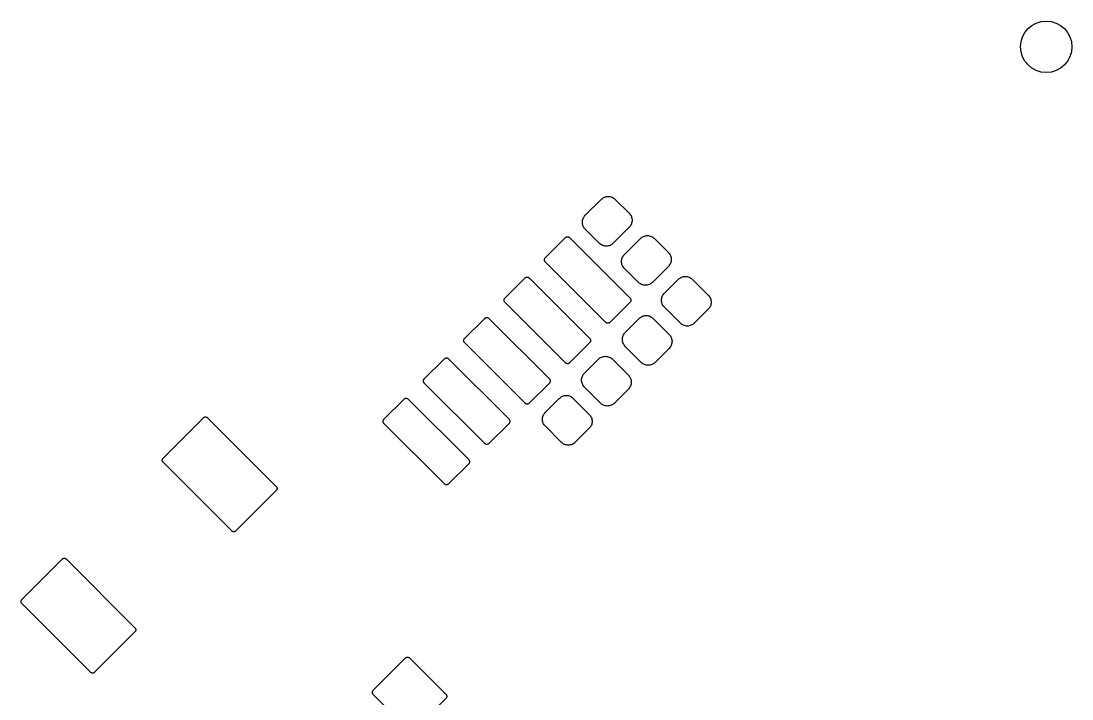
# Model space of a CAD drawing. Extents: x 0.49 to 2.43, y -7.79 to -4.97.
# Drawn here: x 0.531 to 1.256, y -5.509 to -5.041 of the extents above; entities that cross this region are included whole.
import ezdxf

# ---------------------------------------------------------------- set-up
doc = ezdxf.new("R2010")
doc.units = 0
doc.header["$MEASUREMENT"] = 0
doc.layers.add('BLACK', color=7, linetype='CONTINUOUS')

msp = doc.modelspace()

# ---------------------------------------------------------------- linework, layer by layer
at = {"layer": 'BLACK', "linetype": 'CONTINUOUS'}
for p, q in [((0.934036, -5.16257), (0.934684, -5.1624)), ((0.934684, -5.1624), (0.935345, -5.16231)), ((0.935345, -5.16231), (0.936013, -5.16227)), ((0.936013, -5.16227), (0.936681, -5.16231)), ((0.936681, -5.16231), (0.937342, -5.1624)), ((0.937342, -5.1624), (0.93799, -5.16257)), ((0.920173, -5.17529), (0.931197, -5.16427)), ((0.931197, -5.16427), (0.931692, -5.16382)), ((0.931692, -5.16382), (0.932229, -5.16342)), ((0.932229, -5.16342), (0.932802, -5.16308)), ((0.932802, -5.16308), (0.933407, -5.16279)), ((0.933407, -5.16279), (0.934036, -5.16257)), ((0.93799, -5.16257), (0.938619, -5.16279)), ((0.938619, -5.16279), (0.939224, -5.16308)), ((0.939224, -5.16308), (0.939797, -5.16342)), ((0.939797, -5.16342), (0.940334, -5.16382)), ((0.940334, -5.16382), (0.940829, -5.16427)), ((0.940829, -5.16427), (0.950461, -5.1739)), ((0.918696, -5.1775), (0.918982, -5.1769)), ((0.918982, -5.1769), (0.919326, -5.17632)), ((0.919326, -5.17632), (0.919724, -5.17579)), ((0.919724, -5.17579), (0.920173, -5.17529)), ((0.950461, -5.1739), (0.95091, -5.17439)), ((0.95091, -5.17439), (0.951308, -5.17493)), ((0.951308, -5.17493), (0.951652, -5.1755)), ((0.951652, -5.1755), (0.951938, -5.17611)), ((0.951938, -5.17611), (0.952163, -5.17674)), ((0.952163, -5.17674), (0.952325, -5.17739)), ((0.918178, -5.18011), (0.918211, -5.17944)), ((0.918211, -5.18078), (0.918178, -5.18011)), ((0.918211, -5.17944), (0.918309, -5.17878)), ((0.918309, -5.18144), (0.918211, -5.18078)), ((0.918309, -5.17878), (0.918471, -5.17813)), ((0.918471, -5.18208), (0.918309, -5.18144)), ((0.918471, -5.17813), (0.918696, -5.1775)), ((0.918696, -5.18271), (0.918471, -5.18208)), ((0.918982, -5.18332), (0.918696, -5.18271)), ((0.919326, -5.18389), (0.918982, -5.18332)), ((0.919724, -5.18443), (0.919326, -5.18389)), ((0.950461, -5.18353), (0.939437, -5.19456)), ((0.95091, -5.18304), (0.950461, -5.18353)), ((0.951308, -5.1825), (0.95091, -5.18304)), ((0.951652, -5.18193), (0.951308, -5.1825)), ((0.951938, -5.18132), (0.951652, -5.18193)), ((0.952163, -5.18069), (0.951938, -5.18132)), ((0.952325, -5.18004), (0.952163, -5.18069)), ((0.952325, -5.17739), (0.952424, -5.17805)), ((0.952424, -5.17938), (0.952325, -5.18004)), ((0.952424, -5.17805), (0.952456, -5.17872)), ((0.952456, -5.17872), (0.952424, -5.17938)), ((0.892561, -5.20457), (0.90648, -5.19065)), ((0.90648, -5.19065), (0.906626, -5.19052)), ((0.906626, -5.19052), (0.906784, -5.1904)), ((0.906784, -5.1904), (0.906954, -5.1903)), ((0.906954, -5.1903), (0.907132, -5.19022)), ((0.907132, -5.19022), (0.907317, -5.19015)), ((0.907317, -5.19015), (0.907508, -5.1901)), ((0.907508, -5.1901), (0.907703, -5.19008)), ((0.907703, -5.19008), (0.9079, -5.19007)), ((0.9079, -5.19007), (0.908097, -5.19008)), ((0.908097, -5.19008), (0.908292, -5.1901)), ((0.908292, -5.1901), (0.908483, -5.19015)), ((0.908483, -5.19015), (0.908668, -5.19022)), ((0.908668, -5.19022), (0.908846, -5.1903)), ((0.908846, -5.1903), (0.909016, -5.1904)), ((0.909016, -5.1904), (0.909174, -5.19052)), ((0.909174, -5.19052), (0.90932, -5.19065)), ((0.90932, -5.19065), (0.951078, -5.23241)), ((0.920173, -5.18492), (0.919724, -5.18443)), ((0.929805, -5.19456), (0.920173, -5.18492)), ((0.947176, -5.2023), (0.958201, -5.19127)), ((0.958201, -5.19127), (0.958696, -5.19082)), ((0.958696, -5.19082), (0.959233, -5.19042)), ((0.959233, -5.19042), (0.959806, -5.19008)), ((0.959806, -5.19008), (0.96041, -5.18979)), ((0.96041, -5.18979), (0.96104, -5.18957)), ((0.96104, -5.18957), (0.961688, -5.18941)), ((0.961688, -5.18941), (0.962349, -5.18931)), ((0.962349, -5.18931), (0.963017, -5.18928)), ((0.963017, -5.18928), (0.963684, -5.18931)), ((0.963684, -5.18931), (0.964346, -5.18941)), ((0.964346, -5.18941), (0.964994, -5.18957)), ((0.964994, -5.18957), (0.965623, -5.18979)), ((0.965623, -5.18979), (0.966227, -5.19008)), ((0.966227, -5.19008), (0.966801, -5.19042)), ((0.966801, -5.19042), (0.967338, -5.19082)), ((0.967338, -5.19082), (0.967833, -5.19127)), ((0.967833, -5.19127), (0.977465, -5.2009)), ((0.9303, -5.195), (0.929805, -5.19456)), ((0.930837, -5.1954), (0.9303, -5.195)), ((0.93141, -5.19575), (0.930837, -5.1954)), ((0.932015, -5.19603), (0.93141, -5.19575)), ((0.932644, -5.19626), (0.932015, -5.19603)), ((0.933292, -5.19642), (0.932644, -5.19626)), ((0.933953, -5.19652), (0.933292, -5.19642)), ((0.934621, -5.19655), (0.933953, -5.19652)), ((0.935289, -5.19652), (0.934621, -5.19655)), ((0.93595, -5.19642), (0.935289, -5.19652)), ((0.936598, -5.19626), (0.93595, -5.19642)), ((0.937228, -5.19603), (0.936598, -5.19626)), ((0.937832, -5.19575), (0.937228, -5.19603)), ((0.938405, -5.1954), (0.937832, -5.19575)), ((0.938942, -5.195), (0.938405, -5.1954)), ((0.939437, -5.19456), (0.938942, -5.195)), ((0.891973, -5.20599), (0.891982, -5.2058)), ((0.891982, -5.20619), (0.891973, -5.20599)), ((0.891982, -5.2058), (0.892011, -5.2056)), ((0.892011, -5.2056), (0.892059, -5.20541)), ((0.892059, -5.20541), (0.892126, -5.20523)), ((0.892126, -5.20523), (0.89221, -5.20505)), ((0.89221, -5.20505), (0.892311, -5.20488)), ((0.892311, -5.20488), (0.892428, -5.20472)), ((0.892428, -5.20472), (0.892561, -5.20457)), ((0.945214, -5.20644), (0.945312, -5.20578)), ((0.945312, -5.20578), (0.945475, -5.20513)), ((0.945475, -5.20513), (0.9457, -5.2045)), ((0.9457, -5.2045), (0.945986, -5.2039)), ((0.945986, -5.2039), (0.946329, -5.20333)), ((0.946329, -5.20333), (0.946728, -5.20279)), ((0.946728, -5.20279), (0.947176, -5.2023)), ((0.977465, -5.2009), (0.977914, -5.2014)), ((0.977914, -5.2014), (0.978312, -5.20194)), ((0.978312, -5.20194), (0.978656, -5.20251)), ((0.978656, -5.20251), (0.978942, -5.20311)), ((0.978942, -5.20311), (0.979167, -5.20374)), ((0.979167, -5.20374), (0.979329, -5.20439)), ((0.979329, -5.20439), (0.979427, -5.20505)), ((0.979427, -5.20505), (0.97946, -5.20572)), ((0.97946, -5.20572), (0.979427, -5.20639)), ((0.892011, -5.20639), (0.891982, -5.20619)), ((0.892059, -5.20658), (0.892011, -5.20639)), ((0.892126, -5.20676), (0.892059, -5.20658)), ((0.89221, -5.20694), (0.892126, -5.20676)), ((0.892311, -5.20711), (0.89221, -5.20694)), ((0.892428, -5.20727), (0.892311, -5.20711)), ((0.892561, -5.20741), (0.892428, -5.20727)), ((0.934319, -5.24917), (0.892561, -5.20741)), ((0.945181, -5.20711), (0.945214, -5.20644)), ((0.945214, -5.20778), (0.945181, -5.20711)), ((0.945312, -5.20844), (0.945214, -5.20778)), ((0.945475, -5.20909), (0.945312, -5.20844)), ((0.9457, -5.20972), (0.945475, -5.20909)), ((0.945986, -5.21032), (0.9457, -5.20972)), ((0.946329, -5.2109), (0.945986, -5.21032)), ((0.946728, -5.21143), (0.946329, -5.2109)), ((0.947176, -5.21193), (0.946728, -5.21143)), ((0.956809, -5.22156), (0.947176, -5.21193)), ((0.977465, -5.21054), (0.966441, -5.22156)), ((0.977914, -5.21004), (0.977465, -5.21054)), ((0.978312, -5.2095), (0.977914, -5.21004)), ((0.978656, -5.20893), (0.978312, -5.2095)), ((0.978942, -5.20833), (0.978656, -5.20893)), ((0.979167, -5.2077), (0.978942, -5.20833)), ((0.979329, -5.20705), (0.979167, -5.2077)), ((0.979427, -5.20639), (0.979329, -5.20705)), ((0.864722, -5.23241), (0.878641, -5.21849)), ((0.878641, -5.21849), (0.878787, -5.21836)), ((0.878787, -5.21836), (0.878946, -5.21824)), ((0.878946, -5.21824), (0.879115, -5.21814)), ((0.879115, -5.21814), (0.879293, -5.21806)), ((0.879293, -5.21806), (0.879478, -5.21799)), ((0.879478, -5.21799), (0.879669, -5.21794)), ((0.879669, -5.21794), (0.879864, -5.21791)), ((0.879864, -5.21791), (0.880061, -5.2179)), ((0.880061, -5.2179), (0.880258, -5.21791)), ((0.880258, -5.21791), (0.880453, -5.21794)), ((0.880453, -5.21794), (0.880644, -5.21799)), ((0.880644, -5.21799), (0.88083, -5.21806)), ((0.88083, -5.21806), (0.881008, -5.21814)), ((0.881008, -5.21814), (0.881177, -5.21824)), ((0.881177, -5.21824), (0.881335, -5.21836)), ((0.881335, -5.21836), (0.881481, -5.21849)), ((0.881481, -5.21849), (0.923239, -5.26025)), ((0.974735, -5.22902), (0.984368, -5.21939)), ((0.984368, -5.21939), (0.984863, -5.21894)), ((0.984863, -5.21894), (0.9854, -5.21854)), ((0.9854, -5.21854), (0.985973, -5.21819)), ((0.985973, -5.21819), (0.986577, -5.21791)), ((0.986577, -5.21791), (0.987207, -5.21768)), ((0.987207, -5.21768), (0.987855, -5.21752)), ((0.987855, -5.21752), (0.988516, -5.21742)), ((0.988516, -5.21742), (0.989184, -5.21739)), ((0.989184, -5.21739), (0.989851, -5.21742)), ((0.989851, -5.21742), (0.990513, -5.21752)), ((0.990513, -5.21752), (0.991161, -5.21768)), ((0.991161, -5.21768), (0.99179, -5.21791)), ((0.99179, -5.21791), (0.992395, -5.21819)), ((0.992395, -5.21819), (0.992968, -5.21854)), ((0.992968, -5.21854), (0.993505, -5.21894)), ((0.993505, -5.21894), (0.994, -5.21939)), ((0.994, -5.21939), (1.00502, -5.23041)), ((0.957304, -5.22201), (0.956809, -5.22156)), ((0.957841, -5.22241), (0.957304, -5.22201)), ((0.958414, -5.22275), (0.957841, -5.22241)), ((0.959018, -5.22304), (0.958414, -5.22275)), ((0.959648, -5.22326), (0.959018, -5.22304)), ((0.960296, -5.22342), (0.959648, -5.22326)), ((0.960957, -5.22352), (0.960296, -5.22342)), ((0.961625, -5.22355), (0.960957, -5.22352)), ((0.962292, -5.22352), (0.961625, -5.22355)), ((0.962954, -5.22342), (0.962292, -5.22352)), ((0.963602, -5.22326), (0.962954, -5.22342)), ((0.964231, -5.22304), (0.963602, -5.22326)), ((0.964835, -5.22275), (0.964231, -5.22304)), ((0.965409, -5.22241), (0.964835, -5.22275)), ((0.965946, -5.22201), (0.965409, -5.22241)), ((0.966441, -5.22156), (0.965946, -5.22201)), ((0.864134, -5.23383), (0.864144, -5.23364)), ((0.864144, -5.23403), (0.864134, -5.23383)), ((0.864144, -5.23364), (0.864172, -5.23344)), ((0.864172, -5.23422), (0.864144, -5.23403)), ((0.864172, -5.23344), (0.86422, -5.23325)), ((0.86422, -5.23442), (0.864172, -5.23422)), ((0.86422, -5.23325), (0.864287, -5.23306)), ((0.864287, -5.2346), (0.86422, -5.23442)), ((0.864287, -5.23306), (0.864371, -5.23289)), ((0.864371, -5.23478), (0.864287, -5.2346)), ((0.864371, -5.23289), (0.864472, -5.23272)), ((0.864472, -5.23495), (0.864371, -5.23478)), ((0.864472, -5.23272), (0.86459, -5.23256)), ((0.86459, -5.23511), (0.864472, -5.23495)), ((0.86459, -5.23256), (0.864722, -5.23241)), ((0.951078, -5.23241), (0.95121, -5.23256)), ((0.95121, -5.23256), (0.951328, -5.23272)), ((0.951328, -5.23495), (0.95121, -5.23511)), ((0.951328, -5.23272), (0.951429, -5.23289)), ((0.951429, -5.23478), (0.951328, -5.23495)), ((0.951429, -5.23289), (0.951513, -5.23306)), ((0.951513, -5.2346), (0.951429, -5.23478)), ((0.951513, -5.23306), (0.95158, -5.23325)), ((0.95158, -5.23442), (0.951513, -5.2346)), ((0.95158, -5.23325), (0.951628, -5.23344)), ((0.951628, -5.23422), (0.95158, -5.23442)), ((0.951628, -5.23344), (0.951656, -5.23364)), ((0.951656, -5.23403), (0.951628, -5.23422)), ((0.951656, -5.23364), (0.951666, -5.23383)), ((0.951666, -5.23383), (0.951656, -5.23403)), ((0.972741, -5.23383), (0.972773, -5.23317)), ((0.972773, -5.2345), (0.972741, -5.23383)), ((0.972773, -5.23317), (0.972871, -5.2325)), ((0.972871, -5.23516), (0.972773, -5.2345)), ((0.972871, -5.2325), (0.973034, -5.23186)), ((0.973034, -5.23186), (0.973259, -5.23123)), ((0.973259, -5.23123), (0.973545, -5.23062)), ((0.973545, -5.23062), (0.973888, -5.23005)), ((0.973888, -5.23005), (0.974287, -5.22951)), ((0.974287, -5.22951), (0.974735, -5.22902)), ((1.00502, -5.23041), (1.00547, -5.2309)), ((1.00547, -5.2309), (1.00587, -5.23144)), ((1.00587, -5.23144), (1.00621, -5.23201)), ((1.00621, -5.23201), (1.0065, -5.23262)), ((1.0065, -5.23262), (1.00673, -5.23325)), ((1.00673, -5.23325), (1.00689, -5.2339)), ((1.00689, -5.2339), (1.00699, -5.23456)), ((1.00699, -5.23456), (1.00702, -5.23523)), ((0.864722, -5.23525), (0.86459, -5.23511)), ((0.90648, -5.27701), (0.864722, -5.23525)), ((0.951078, -5.23525), (0.937159, -5.24917)), ((0.95121, -5.23511), (0.951078, -5.23525)), ((0.973034, -5.23581), (0.972871, -5.23516)), ((0.973259, -5.23644), (0.973034, -5.23581)), ((0.973545, -5.23704), (0.973259, -5.23644)), ((0.973888, -5.23762), (0.973545, -5.23704)), ((0.974287, -5.23815), (0.973888, -5.23762)), ((0.974735, -5.23865), (0.974287, -5.23815)), ((0.98576, -5.24967), (0.974735, -5.23865)), ((1.00502, -5.24004), (0.995392, -5.24967)), ((1.00547, -5.23955), (1.00502, -5.24004)), ((1.00587, -5.23901), (1.00547, -5.23955)), ((1.00621, -5.23844), (1.00587, -5.23901)), ((1.0065, -5.23783), (1.00621, -5.23844)), ((1.00673, -5.2372), (1.0065, -5.23783)), ((1.00689, -5.23655), (1.00673, -5.2372)), ((1.00699, -5.23589), (1.00689, -5.23655)), ((1.00702, -5.23523), (1.00699, -5.23589)), ((0.836883, -5.26025), (0.850803, -5.24633)), ((0.850803, -5.24633), (0.850949, -5.2462)), ((0.850949, -5.2462), (0.851107, -5.24608)), ((0.851107, -5.24608), (0.851276, -5.24598)), ((0.851276, -5.24598), (0.851454, -5.2459)), ((0.851454, -5.2459), (0.851639, -5.24583)), ((0.851639, -5.24583), (0.851831, -5.24578)), ((0.851831, -5.24578), (0.852026, -5.24575)), ((0.852026, -5.24575), (0.852222, -5.24574)), ((0.852222, -5.24574), (0.852419, -5.24575)), ((0.852419, -5.24575), (0.852614, -5.24578)), ((0.852614, -5.24578), (0.852805, -5.24583)), ((0.852805, -5.24583), (0.852991, -5.2459)), ((0.852991, -5.2459), (0.853169, -5.24598)), ((0.853169, -5.24598), (0.853338, -5.24608)), ((0.853338, -5.24608), (0.853496, -5.2462)), ((0.853496, -5.2462), (0.853642, -5.24633)), ((0.853642, -5.24633), (0.8954, -5.28809)), ((0.934465, -5.2493), (0.934319, -5.24917)), ((0.934623, -5.24942), (0.934465, -5.2493)), ((0.934792, -5.24952), (0.934623, -5.24942)), ((0.93497, -5.24961), (0.934792, -5.24952)), ((0.936685, -5.24952), (0.936507, -5.24961)), ((0.936854, -5.24942), (0.936685, -5.24952)), ((0.937013, -5.2493), (0.936854, -5.24942)), ((0.937159, -5.24917), (0.937013, -5.2493)), ((0.947732, -5.25602), (0.957364, -5.24639)), ((0.957364, -5.24639), (0.957859, -5.24594)), ((0.957859, -5.24594), (0.958396, -5.24554)), ((0.958396, -5.24554), (0.958969, -5.2452)), ((0.958969, -5.2452), (0.959574, -5.24491)), ((0.959574, -5.24491), (0.960203, -5.24469)), ((0.960203, -5.24469), (0.960851, -5.24452)), ((0.960851, -5.24452), (0.961513, -5.24443)), ((0.961513, -5.24443), (0.96218, -5.24439)), ((0.96218, -5.24439), (0.962848, -5.24443)), ((0.962848, -5.24443), (0.963509, -5.24452)), ((0.963509, -5.24452), (0.964157, -5.24469)), ((0.964157, -5.24469), (0.964787, -5.24491)), ((0.964787, -5.24491), (0.965391, -5.2452)), ((0.965391, -5.2452), (0.965964, -5.24554)), ((0.965964, -5.24554), (0.966501, -5.24594)), ((0.966501, -5.24594), (0.966996, -5.24639)), ((0.966996, -5.24639), (0.97802, -5.25741)), ((0.935156, -5.24967), (0.93497, -5.24961)), ((0.935347, -5.24972), (0.935156, -5.24967)), ((0.935542, -5.24975), (0.935347, -5.24972)), ((0.935739, -5.24976), (0.935542, -5.24975)), ((0.935936, -5.24975), (0.935739, -5.24976)), ((0.936131, -5.24972), (0.935936, -5.24975)), ((0.936322, -5.24967), (0.936131, -5.24972)), ((0.936507, -5.24961), (0.936322, -5.24967)), ((0.946885, -5.25705), (0.947283, -5.25652)), ((0.947283, -5.25652), (0.947732, -5.25602)), ((0.986255, -5.25012), (0.98576, -5.24967)), ((0.986792, -5.25052), (0.986255, -5.25012)), ((0.987365, -5.25086), (0.986792, -5.25052)), ((0.987969, -5.25115), (0.987365, -5.25086)), ((0.988599, -5.25138), (0.987969, -5.25115)), ((0.989247, -5.25154), (0.988599, -5.25138)), ((0.989908, -5.25164), (0.989247, -5.25154)), ((0.990576, -5.25167), (0.989908, -5.25164)), ((0.991243, -5.25164), (0.990576, -5.25167)), ((0.991905, -5.25154), (0.991243, -5.25164)), ((0.992553, -5.25138), (0.991905, -5.25154)), ((0.993182, -5.25115), (0.992553, -5.25138)), ((0.993786, -5.25086), (0.993182, -5.25115)), ((0.99436, -5.25052), (0.993786, -5.25086)), ((0.994897, -5.25012), (0.99436, -5.25052)), ((0.995392, -5.24967), (0.994897, -5.25012)), ((0.836295, -5.26167), (0.836305, -5.26147)), ((0.836305, -5.26187), (0.836295, -5.26167)), ((0.836305, -5.26147), (0.836334, -5.26128)), ((0.836334, -5.26206), (0.836305, -5.26187)), ((0.836334, -5.26128), (0.836381, -5.26109)), ((0.836381, -5.26225), (0.836334, -5.26206)), ((0.836381, -5.26109), (0.836448, -5.2609)), ((0.836448, -5.26244), (0.836381, -5.26225)), ((0.836448, -5.2609), (0.836532, -5.26072)), ((0.836532, -5.26262), (0.836448, -5.26244)), ((0.836532, -5.26072), (0.836633, -5.26056)), ((0.836633, -5.26279), (0.836532, -5.26262)), ((0.836633, -5.26056), (0.836751, -5.2604)), ((0.836751, -5.26294), (0.836633, -5.26279)), ((0.836751, -5.2604), (0.836883, -5.26025)), ((0.836883, -5.26309), (0.836751, -5.26294)), ((0.878641, -5.30485), (0.836883, -5.26309)), ((0.923239, -5.26309), (0.90932, -5.27701)), ((0.923239, -5.26025), (0.923372, -5.2604)), ((0.923372, -5.26294), (0.923239, -5.26309)), ((0.923372, -5.2604), (0.923489, -5.26056)), ((0.923489, -5.26279), (0.923372, -5.26294)), ((0.923489, -5.26056), (0.92359, -5.26072)), ((0.92359, -5.26262), (0.923489, -5.26279)), ((0.92359, -5.26072), (0.923674, -5.2609)), ((0.923674, -5.26244), (0.92359, -5.26262)), ((0.923674, -5.2609), (0.923741, -5.26109)), ((0.923741, -5.26225), (0.923674, -5.26244)), ((0.923741, -5.26109), (0.923789, -5.26128)), ((0.923789, -5.26206), (0.923741, -5.26225)), ((0.923789, -5.26128), (0.923818, -5.26147)), ((0.923818, -5.26187), (0.923789, -5.26206)), ((0.923818, -5.26147), (0.923827, -5.26167)), ((0.923827, -5.26167), (0.923818, -5.26187)), ((0.945737, -5.26084), (0.94577, -5.26017)), ((0.94577, -5.2615), (0.945737, -5.26084)), ((0.94577, -5.26017), (0.945868, -5.25951)), ((0.945868, -5.26217), (0.94577, -5.2615)), ((0.945868, -5.25951), (0.94603, -5.25886)), ((0.94603, -5.26281), (0.945868, -5.26217)), ((0.94603, -5.25886), (0.946255, -5.25823)), ((0.946255, -5.26344), (0.94603, -5.26281)), ((0.946255, -5.25823), (0.946541, -5.25763)), ((0.946541, -5.26405), (0.946255, -5.26344)), ((0.946541, -5.25763), (0.946885, -5.25705)), ((0.97802, -5.25741), (0.978469, -5.25791)), ((0.978469, -5.25791), (0.978867, -5.25845)), ((0.978867, -5.25845), (0.979211, -5.25902)), ((0.979211, -5.25902), (0.979497, -5.25962)), ((0.979497, -5.25962), (0.979722, -5.26025)), ((0.979722, -5.26025), (0.979884, -5.2609)), ((0.979884, -5.26356), (0.979722, -5.26421)), ((0.979884, -5.2609), (0.979983, -5.26156)), ((0.979983, -5.2629), (0.979884, -5.26356)), ((0.979983, -5.26156), (0.980015, -5.26223)), ((0.980015, -5.26223), (0.979983, -5.2629)), ((0.946885, -5.26462), (0.946541, -5.26405)), ((0.947283, -5.26516), (0.946885, -5.26462)), ((0.947732, -5.26565), (0.947283, -5.26516)), ((0.958756, -5.27668), (0.947732, -5.26565)), ((0.97802, -5.26705), (0.968388, -5.27668)), ((0.978469, -5.26655), (0.97802, -5.26705)), ((0.978867, -5.26601), (0.978469, -5.26655)), ((0.979211, -5.26544), (0.978867, -5.26601)), ((0.979497, -5.26484), (0.979211, -5.26544)), ((0.979722, -5.26421), (0.979497, -5.26484)), ((0.809044, -5.28809), (0.822964, -5.27417)), ((0.822964, -5.27417), (0.82311, -5.27404)), ((0.82311, -5.27404), (0.823268, -5.27392)), ((0.823268, -5.27392), (0.823437, -5.27382)), ((0.823437, -5.27382), (0.823615, -5.27374)), ((0.823615, -5.27374), (0.823801, -5.27367)), ((0.823801, -5.27367), (0.823992, -5.27362)), ((0.823992, -5.27362), (0.824187, -5.27359)), ((0.824187, -5.27359), (0.824383, -5.27358)), ((0.824383, -5.27358), (0.82458, -5.27359)), ((0.82458, -5.27359), (0.824775, -5.27362)), ((0.824775, -5.27362), (0.824966, -5.27367)), ((0.824966, -5.27367), (0.825152, -5.27374)), ((0.825152, -5.27374), (0.82533, -5.27382)), ((0.82533, -5.27382), (0.825499, -5.27392)), ((0.825499, -5.27392), (0.825657, -5.27404)), ((0.825657, -5.27404), (0.825803, -5.27417)), ((0.825803, -5.27417), (0.867561, -5.31593)), ((0.906626, -5.27714), (0.90648, -5.27701)), ((0.906784, -5.27726), (0.906626, -5.27714)), ((0.906954, -5.27736), (0.906784, -5.27726)), ((0.907132, -5.27745), (0.906954, -5.27736)), ((0.907317, -5.27751), (0.907132, -5.27745)), ((0.907508, -5.27756), (0.907317, -5.27751)), ((0.907703, -5.27759), (0.907508, -5.27756)), ((0.9079, -5.2776), (0.907703, -5.27759)), ((0.908097, -5.27759), (0.9079, -5.2776)), ((0.908292, -5.27756), (0.908097, -5.27759)), ((0.908483, -5.27751), (0.908292, -5.27756)), ((0.908668, -5.27745), (0.908483, -5.27751)), ((0.908846, -5.27736), (0.908668, -5.27745)), ((0.909016, -5.27726), (0.908846, -5.27736)), ((0.909174, -5.27714), (0.909016, -5.27726)), ((0.90932, -5.27701), (0.909174, -5.27714)), ((0.919617, -5.28414), (0.92925, -5.2745)), ((0.92925, -5.2745), (0.929745, -5.27405)), ((0.929745, -5.27405), (0.930282, -5.27366)), ((0.930282, -5.27366), (0.930855, -5.27331)), ((0.930855, -5.27331), (0.931459, -5.27303)), ((0.931459, -5.27303), (0.932089, -5.2728)), ((0.932089, -5.2728), (0.932737, -5.27264)), ((0.932737, -5.27264), (0.933398, -5.27254)), ((0.933398, -5.27254), (0.934066, -5.27251)), ((0.934066, -5.27251), (0.934733, -5.27254)), ((0.934733, -5.27254), (0.935394, -5.27264)), ((0.935394, -5.27264), (0.936043, -5.2728)), ((0.936043, -5.2728), (0.936672, -5.27303)), ((0.936672, -5.27303), (0.937276, -5.27331)), ((0.937276, -5.27331), (0.93785, -5.27366)), ((0.93785, -5.27366), (0.938387, -5.27405)), ((0.938387, -5.27405), (0.938882, -5.2745)), ((0.938882, -5.2745), (0.949906, -5.28553)), ((0.959251, -5.27713), (0.958756, -5.27668)), ((0.959788, -5.27752), (0.959251, -5.27713)), ((0.960361, -5.27787), (0.959788, -5.27752)), ((0.960966, -5.27815), (0.960361, -5.27787)), ((0.961595, -5.27838), (0.960966, -5.27815)), ((0.962243, -5.27854), (0.961595, -5.27838)), ((0.965549, -5.27838), (0.964901, -5.27854)), ((0.966179, -5.27815), (0.965549, -5.27838)), ((0.966783, -5.27787), (0.966179, -5.27815)), ((0.967356, -5.27752), (0.966783, -5.27787)), ((0.967893, -5.27713), (0.967356, -5.27752)), ((0.968388, -5.27668), (0.967893, -5.27713)), ((0.918141, -5.28635), (0.918427, -5.28574)), ((0.918427, -5.28574), (0.91877, -5.28517)), ((0.91877, -5.28517), (0.919168, -5.28463)), ((0.919168, -5.28463), (0.919617, -5.28414)), ((0.949906, -5.28553), (0.950355, -5.28602)), ((0.962904, -5.27864), (0.962243, -5.27854)), ((0.963572, -5.27867), (0.962904, -5.27864)), ((0.96424, -5.27864), (0.963572, -5.27867)), ((0.964901, -5.27854), (0.96424, -5.27864)), ((0.808456, -5.28951), (0.808466, -5.28931)), ((0.808466, -5.28971), (0.808456, -5.28951)), ((0.808466, -5.28931), (0.808495, -5.28912)), ((0.808495, -5.2899), (0.808466, -5.28971)), ((0.808495, -5.28912), (0.808543, -5.28893)), ((0.808543, -5.29009), (0.808495, -5.2899)), ((0.808543, -5.28893), (0.808609, -5.28874)), ((0.808609, -5.29028), (0.808543, -5.29009)), ((0.808609, -5.28874), (0.808693, -5.28856)), ((0.808693, -5.29046), (0.808609, -5.29028)), ((0.808693, -5.28856), (0.808795, -5.28839)), ((0.808795, -5.29063), (0.808693, -5.29046)), ((0.808795, -5.28839), (0.808912, -5.28824)), ((0.808912, -5.29078), (0.808795, -5.29063)), ((0.808912, -5.28824), (0.809044, -5.28809)), ((0.809044, -5.29093), (0.808912, -5.29078)), ((0.850803, -5.33269), (0.809044, -5.29093)), ((0.8954, -5.29093), (0.881481, -5.30485)), ((0.8954, -5.28809), (0.895533, -5.28824)), ((0.895533, -5.29078), (0.8954, -5.29093)), ((0.895533, -5.28824), (0.89565, -5.28839)), ((0.89565, -5.29063), (0.895533, -5.29078)), ((0.89565, -5.28839), (0.895751, -5.28856)), ((0.895751, -5.29046), (0.89565, -5.29063)), ((0.895751, -5.28856), (0.895836, -5.28874)), ((0.895836, -5.29028), (0.895751, -5.29046)), ((0.895836, -5.28874), (0.895902, -5.28893)), ((0.895902, -5.29009), (0.895836, -5.29028)), ((0.895902, -5.28893), (0.89595, -5.28912)), ((0.89595, -5.2899), (0.895902, -5.29009)), ((0.89595, -5.28912), (0.895979, -5.28931)), ((0.895979, -5.28971), (0.89595, -5.2899)), ((0.895979, -5.28931), (0.895988, -5.28951)), ((0.895988, -5.28951), (0.895979, -5.28971)), ((0.917622, -5.28895), (0.917655, -5.28828)), ((0.917655, -5.28962), (0.917622, -5.28895)), ((0.917655, -5.28828), (0.917753, -5.28762)), ((0.917753, -5.29028), (0.917655, -5.28962)), ((0.917753, -5.28762), (0.917916, -5.28697)), ((0.917916, -5.29093), (0.917753, -5.29028)), ((0.917916, -5.28697), (0.918141, -5.28635)), ((0.918141, -5.29156), (0.917916, -5.29093)), ((0.918427, -5.29216), (0.918141, -5.29156)), ((0.91877, -5.29274), (0.918427, -5.29216)), ((0.919168, -5.29327), (0.91877, -5.29274)), ((0.950355, -5.28602), (0.950753, -5.28656)), ((0.950753, -5.28656), (0.951097, -5.28713)), ((0.951097, -5.28713), (0.951382, -5.28774)), ((0.951382, -5.29295), (0.951097, -5.29355)), ((0.951382, -5.28774), (0.951608, -5.28837)), ((0.951608, -5.29232), (0.951382, -5.29295)), ((0.951608, -5.28837), (0.95177, -5.28901)), ((0.95177, -5.29167), (0.951608, -5.29232)), ((0.95177, -5.28901), (0.951868, -5.28968)), ((0.951868, -5.29101), (0.95177, -5.29167)), ((0.951868, -5.28968), (0.951901, -5.29034)), ((0.951901, -5.29034), (0.951868, -5.29101)), ((0.903851, -5.30032), (0.904456, -5.30003)), ((0.904456, -5.30003), (0.905085, -5.29981)), ((0.905085, -5.29981), (0.905733, -5.29964)), ((0.905733, -5.29964), (0.906394, -5.29955)), ((0.906394, -5.29955), (0.907062, -5.29951)), ((0.907062, -5.29951), (0.90773, -5.29955)), ((0.90773, -5.29955), (0.908391, -5.29964)), ((0.908391, -5.29964), (0.909039, -5.29981)), ((0.909039, -5.29981), (0.909668, -5.30003)), ((0.909668, -5.30003), (0.910273, -5.30032)), ((0.919617, -5.29377), (0.919168, -5.29327)), ((0.930642, -5.30479), (0.919617, -5.29377)), ((0.949906, -5.29516), (0.940274, -5.30479)), ((0.950355, -5.29466), (0.949906, -5.29516)), ((0.950753, -5.29413), (0.950355, -5.29466)), ((0.951097, -5.29355), (0.950753, -5.29413)), ((0.781205, -5.31593), (0.795125, -5.30201)), ((0.795125, -5.30201), (0.795271, -5.30188)), ((0.795271, -5.30188), (0.795429, -5.30176)), ((0.795429, -5.30176), (0.795598, -5.30166)), ((0.795598, -5.30166), (0.795776, -5.30157)), ((0.795776, -5.30157), (0.795962, -5.30151)), ((0.795962, -5.30151), (0.796153, -5.30146)), ((0.796153, -5.30146), (0.796348, -5.30143)), ((0.796348, -5.30143), (0.796545, -5.30142)), ((0.796545, -5.30142), (0.796741, -5.30143)), ((0.796741, -5.30143), (0.796936, -5.30146)), ((0.796936, -5.30146), (0.797127, -5.30151)), ((0.797127, -5.30151), (0.797313, -5.30157)), ((0.797313, -5.30157), (0.797491, -5.30166)), ((0.797491, -5.30166), (0.79766, -5.30176)), ((0.79766, -5.30176), (0.797818, -5.30188)), ((0.797818, -5.30188), (0.797964, -5.30201)), ((0.797964, -5.30201), (0.839723, -5.34377)), ((0.878787, -5.30498), (0.878641, -5.30485)), ((0.878946, -5.3051), (0.878787, -5.30498)), ((0.879115, -5.3052), (0.878946, -5.3051)), ((0.879293, -5.30528), (0.879115, -5.3052)), ((0.879478, -5.30535), (0.879293, -5.30528)), ((0.879669, -5.3054), (0.879478, -5.30535)), ((0.879864, -5.30543), (0.879669, -5.3054)), ((0.880061, -5.30544), (0.879864, -5.30543)), ((0.880258, -5.30543), (0.880061, -5.30544)), ((0.880453, -5.3054), (0.880258, -5.30543)), ((0.880644, -5.30535), (0.880453, -5.3054)), ((0.88083, -5.30528), (0.880644, -5.30535)), ((0.881008, -5.3052), (0.88083, -5.30528)), ((0.881177, -5.3051), (0.881008, -5.3052)), ((0.881335, -5.30498), (0.881177, -5.3051)), ((0.881481, -5.30485), (0.881335, -5.30498)), ((0.892614, -5.31114), (0.902246, -5.30151)), ((0.902246, -5.30151), (0.902741, -5.30106)), ((0.902741, -5.30106), (0.903278, -5.30066)), ((0.903278, -5.30066), (0.903851, -5.30032)), ((0.910273, -5.30032), (0.910846, -5.30066)), ((0.910846, -5.30066), (0.911383, -5.30106)), ((0.911383, -5.30106), (0.911878, -5.30151)), ((0.911878, -5.30151), (0.922902, -5.31253)), ((0.931137, -5.30524), (0.930642, -5.30479)), ((0.931674, -5.30564), (0.931137, -5.30524)), ((0.932247, -5.30598), (0.931674, -5.30564)), ((0.932851, -5.30627), (0.932247, -5.30598)), ((0.933481, -5.30649), (0.932851, -5.30627)), ((0.934129, -5.30666), (0.933481, -5.30649)), ((0.93479, -5.30675), (0.934129, -5.30666)), ((0.935458, -5.30679), (0.93479, -5.30675)), ((0.936125, -5.30675), (0.935458, -5.30679)), ((0.936786, -5.30666), (0.936125, -5.30675)), ((0.937435, -5.30649), (0.936786, -5.30666)), ((0.938064, -5.30627), (0.937435, -5.30649)), ((0.938668, -5.30598), (0.938064, -5.30627)), ((0.939242, -5.30564), (0.938668, -5.30598)), ((0.939779, -5.30524), (0.939242, -5.30564)), ((0.940274, -5.30479), (0.939779, -5.30524)), ((0.656882, -5.31479), (0.65704, -5.31468)), ((0.65704, -5.31468), (0.657209, -5.31457)), ((0.657209, -5.31457), (0.657387, -5.31449)), ((0.657387, -5.31449), (0.657573, -5.31442)), ((0.657573, -5.31442), (0.657764, -5.31438)), ((0.657764, -5.31438), (0.657959, -5.31435)), ((0.657959, -5.31435), (0.658156, -5.31434)), ((0.658156, -5.31434), (0.658353, -5.31435)), ((0.658353, -5.31435), (0.658548, -5.31438)), ((0.658548, -5.31438), (0.658739, -5.31442)), ((0.658739, -5.31442), (0.658924, -5.31449)), ((0.658924, -5.31449), (0.659102, -5.31457)), ((0.659102, -5.31457), (0.659271, -5.31468)), ((0.659271, -5.31468), (0.65943, -5.31479)), ((0.890652, -5.31529), (0.89075, -5.31463)), ((0.89075, -5.31463), (0.890912, -5.31398)), ((0.890912, -5.31398), (0.891137, -5.31335)), ((0.891137, -5.31335), (0.891423, -5.31274)), ((0.891423, -5.31274), (0.891767, -5.31217)), ((0.891767, -5.31217), (0.892165, -5.31163)), ((0.892165, -5.31163), (0.892614, -5.31114)), ((0.922902, -5.31253), (0.923351, -5.31303)), ((0.923351, -5.31303), (0.923749, -5.31356)), ((0.923749, -5.31356), (0.924093, -5.31414)), ((0.924093, -5.31414), (0.924379, -5.31474)), ((0.924379, -5.31474), (0.924604, -5.31537)), ((0.628897, -5.34276), (0.656736, -5.31493)), ((0.656736, -5.31493), (0.656882, -5.31479)), ((0.65943, -5.31479), (0.659576, -5.31493)), ((0.659576, -5.31493), (0.706902, -5.36225)), ((0.780617, -5.31735), (0.780627, -5.31715)), ((0.780627, -5.31755), (0.780617, -5.31735)), ((0.780627, -5.31715), (0.780656, -5.31696)), ((0.780656, -5.31774), (0.780627, -5.31755)), ((0.780656, -5.31696), (0.780704, -5.31677)), ((0.780704, -5.31793), (0.780656, -5.31774)), ((0.780704, -5.31677), (0.78077, -5.31658)), ((0.78077, -5.31812), (0.780704, -5.31793)), ((0.78077, -5.31658), (0.780854, -5.3164)), ((0.780854, -5.3183), (0.78077, -5.31812)), ((0.780854, -5.3164), (0.780956, -5.31623)), ((0.780956, -5.31846), (0.780854, -5.3183)), ((0.780956, -5.31623), (0.781073, -5.31608)), ((0.781073, -5.31862), (0.780956, -5.31846)), ((0.781073, -5.31608), (0.781205, -5.31593)), ((0.781205, -5.31877), (0.781073, -5.31862)), ((0.822964, -5.36053), (0.781205, -5.31877)), ((0.867561, -5.31877), (0.853642, -5.33269)), ((0.867561, -5.31593), (0.867694, -5.31608)), ((0.867694, -5.31862), (0.867561, -5.31877)), ((0.867694, -5.31608), (0.867811, -5.31623)), ((0.867811, -5.31846), (0.867694, -5.31862)), ((0.867811, -5.31623), (0.867913, -5.3164)), ((0.867913, -5.3183), (0.867811, -5.31846)), ((0.867913, -5.3164), (0.867997, -5.31658)), ((0.867997, -5.31812), (0.867913, -5.3183)), ((0.867997, -5.31658), (0.868063, -5.31677)), ((0.868063, -5.31793), (0.867997, -5.31812)), ((0.868063, -5.31677), (0.868111, -5.31696)), ((0.868111, -5.31774), (0.868063, -5.31793)), ((0.868111, -5.31696), (0.86814, -5.31715)), ((0.86814, -5.31755), (0.868111, -5.31774)), ((0.86814, -5.31715), (0.86815, -5.31735)), ((0.86815, -5.31735), (0.86814, -5.31755)), ((0.890619, -5.31596), (0.890652, -5.31529)), ((0.890652, -5.31662), (0.890619, -5.31596)), ((0.89075, -5.31728), (0.890652, -5.31662)), ((0.890912, -5.31793), (0.89075, -5.31728)), ((0.891137, -5.31856), (0.890912, -5.31793)), ((0.891423, -5.31917), (0.891137, -5.31856)), ((0.891767, -5.31974), (0.891423, -5.31917)), ((0.892165, -5.32028), (0.891767, -5.31974)), ((0.892614, -5.32077), (0.892165, -5.32028)), ((0.903638, -5.3318), (0.892614, -5.32077)), ((0.923351, -5.32167), (0.922902, -5.32216)), ((0.923749, -5.32113), (0.923351, -5.32167)), ((0.924093, -5.32056), (0.923749, -5.32113)), ((0.924379, -5.31995), (0.924093, -5.32056)), ((0.924604, -5.31932), (0.924379, -5.31995)), ((0.924604, -5.31537), (0.924766, -5.31602)), ((0.924766, -5.31868), (0.924604, -5.31932)), ((0.924766, -5.31602), (0.924864, -5.31668)), ((0.924864, -5.31802), (0.924766, -5.31868)), ((0.924864, -5.31668), (0.924897, -5.31735)), ((0.924897, -5.31735), (0.924864, -5.31802)), ((0.922902, -5.32216), (0.91327, -5.3318)), ((0.850949, -5.33282), (0.850803, -5.33269)), ((0.851107, -5.33294), (0.850949, -5.33282)), ((0.851276, -5.33304), (0.851107, -5.33294)), ((0.851454, -5.33312), (0.851276, -5.33304)), ((0.851639, -5.33319), (0.851454, -5.33312)), ((0.851831, -5.33324), (0.851639, -5.33319)), ((0.852025, -5.33327), (0.851831, -5.33324)), ((0.852222, -5.33328), (0.852025, -5.33327)), ((0.852419, -5.33327), (0.852222, -5.33328)), ((0.852614, -5.33324), (0.852419, -5.33327)), ((0.852805, -5.33319), (0.852614, -5.33324)), ((0.852991, -5.33312), (0.852805, -5.33319)), ((0.853169, -5.33304), (0.852991, -5.33312)), ((0.853338, -5.33294), (0.853169, -5.33304)), ((0.853496, -5.33282), (0.853338, -5.33294)), ((0.853642, -5.33269), (0.853496, -5.33282)), ((0.904133, -5.33224), (0.903638, -5.3318)), ((0.90467, -5.33264), (0.904133, -5.33224)), ((0.905243, -5.33299), (0.90467, -5.33264)), ((0.905848, -5.33327), (0.905243, -5.33299)), ((0.906477, -5.3335), (0.905848, -5.33327)), ((0.907125, -5.33366), (0.906477, -5.3335)), ((0.907786, -5.33376), (0.907125, -5.33366)), ((0.908454, -5.33379), (0.907786, -5.33376)), ((0.909122, -5.33376), (0.908454, -5.33379)), ((0.909783, -5.33366), (0.909122, -5.33376)), ((0.910431, -5.3335), (0.909783, -5.33366)), ((0.91106, -5.33327), (0.910431, -5.3335)), ((0.911665, -5.33299), (0.91106, -5.33327)), ((0.912238, -5.33264), (0.911665, -5.33299)), ((0.912775, -5.33224), (0.912238, -5.33264)), ((0.91327, -5.3318), (0.912775, -5.33224)), ((0.628348, -5.34379), (0.628396, -5.3436)), ((0.628396, -5.3436), (0.628462, -5.34342)), ((0.628462, -5.34342), (0.628546, -5.34324)), ((0.628546, -5.34324), (0.628647, -5.34307)), ((0.628647, -5.34307), (0.628765, -5.34291)), ((0.628765, -5.34291), (0.628897, -5.34276)), ((0.839723, -5.34377), (0.839855, -5.34391)), ((0.628309, -5.34418), (0.628319, -5.34399)), ((0.628319, -5.34438), (0.628309, -5.34418)), ((0.628319, -5.34399), (0.628348, -5.34379)), ((0.628348, -5.34458), (0.628319, -5.34438)), ((0.628396, -5.34477), (0.628348, -5.34458)), ((0.628462, -5.34495), (0.628396, -5.34477)), ((0.628546, -5.34513), (0.628462, -5.34495)), ((0.628647, -5.3453), (0.628546, -5.34513)), ((0.628765, -5.34546), (0.628647, -5.3453)), ((0.628897, -5.3456), (0.628765, -5.34546)), ((0.676223, -5.39293), (0.628897, -5.3456)), ((0.839723, -5.34661), (0.825803, -5.36053)), ((0.839855, -5.34646), (0.839723, -5.34661)), ((0.839855, -5.34391), (0.839972, -5.34407)), ((0.839972, -5.3463), (0.839855, -5.34646)), ((0.839972, -5.34407), (0.840074, -5.34424)), ((0.840074, -5.34613), (0.839972, -5.3463)), ((0.840074, -5.34424), (0.840158, -5.34442)), ((0.840158, -5.34596), (0.840074, -5.34613)), ((0.840158, -5.34442), (0.840224, -5.3446)), ((0.840224, -5.34577), (0.840158, -5.34596)), ((0.840224, -5.3446), (0.840272, -5.3448)), ((0.840272, -5.34558), (0.840224, -5.34577)), ((0.840272, -5.3448), (0.840301, -5.34499)), ((0.840301, -5.34538), (0.840272, -5.34558)), ((0.840301, -5.34499), (0.840311, -5.34519)), ((0.840311, -5.34519), (0.840301, -5.34538)), ((0.706902, -5.36509), (0.679063, -5.39293)), ((0.706902, -5.36225), (0.707034, -5.3624)), ((0.707034, -5.36495), (0.706902, -5.36509)), ((0.707034, -5.3624), (0.707151, -5.36256)), ((0.707151, -5.36479), (0.707034, -5.36495)), ((0.707151, -5.36256), (0.707253, -5.36273)), ((0.707253, -5.36462), (0.707151, -5.36479)), ((0.707253, -5.36273), (0.707337, -5.3629)), ((0.707337, -5.36444), (0.707253, -5.36462)), ((0.707337, -5.3629), (0.707403, -5.36309)), ((0.707403, -5.36425), (0.707337, -5.36444)), ((0.707403, -5.36309), (0.707451, -5.36328)), ((0.707451, -5.36406), (0.707403, -5.36425)), ((0.707451, -5.36328), (0.70748, -5.36347)), ((0.70748, -5.36387), (0.707451, -5.36406)), ((0.70748, -5.36347), (0.70749, -5.36367)), ((0.70749, -5.36367), (0.70748, -5.36387)), ((0.82311, -5.36066), (0.822964, -5.36053)), ((0.823268, -5.36078), (0.82311, -5.36066)), ((0.823437, -5.36088), (0.823268, -5.36078)), ((0.823615, -5.36096), (0.823437, -5.36088)), ((0.823801, -5.36103), (0.823615, -5.36096)), ((0.823992, -5.36108), (0.823801, -5.36103)), ((0.824187, -5.36111), (0.823992, -5.36108)), ((0.824383, -5.36111), (0.824187, -5.36111)), ((0.82458, -5.36111), (0.824383, -5.36111)), ((0.824775, -5.36108), (0.82458, -5.36111)), ((0.824966, -5.36103), (0.824775, -5.36108)), ((0.825152, -5.36096), (0.824966, -5.36103)), ((0.82533, -5.36088), (0.825152, -5.36096)), ((0.825499, -5.36078), (0.82533, -5.36088)), ((0.825657, -5.36066), (0.825499, -5.36078)), ((0.825803, -5.36053), (0.825657, -5.36066)), ((0.676369, -5.39306), (0.676223, -5.39293)), ((0.676527, -5.39318), (0.676369, -5.39306)), ((0.676696, -5.39328), (0.676527, -5.39318)), ((0.676875, -5.39337), (0.676696, -5.39328)), ((0.67706, -5.39343), (0.676875, -5.39337)), ((0.677251, -5.39348), (0.67706, -5.39343)), ((0.677446, -5.39351), (0.677251, -5.39348)), ((0.677643, -5.39352), (0.677446, -5.39351)), ((0.67784, -5.39351), (0.677643, -5.39352)), ((0.678035, -5.39348), (0.67784, -5.39351)), ((0.678226, -5.39343), (0.678035, -5.39348)), ((0.678411, -5.39337), (0.678226, -5.39343)), ((0.678589, -5.39328), (0.678411, -5.39337)), ((0.678759, -5.39318), (0.678589, -5.39328)), ((0.678917, -5.39306), (0.678759, -5.39318)), ((0.679063, -5.39293), (0.678917, -5.39306)), ((0.531461, -5.4402), (0.5593, -5.41236)), ((0.5593, -5.41236), (0.559446, -5.41223)), ((0.559446, -5.41223), (0.559604, -5.41211)), ((0.559604, -5.41211), (0.559773, -5.41201)), ((0.559773, -5.41201), (0.559951, -5.41193)), ((0.559951, -5.41193), (0.560137, -5.41186)), ((0.560137, -5.41186), (0.560328, -5.41181)), ((0.560328, -5.41181), (0.560523, -5.41178)), ((0.560523, -5.41178), (0.56072, -5.41177)), ((0.56072, -5.41177), (0.560917, -5.41178)), ((0.560917, -5.41178), (0.561112, -5.41181)), ((0.561112, -5.41181), (0.561303, -5.41186)), ((0.561303, -5.41186), (0.561488, -5.41193)), ((0.561488, -5.41193), (0.561666, -5.41201)), ((0.561666, -5.41201), (0.561835, -5.41211)), ((0.561835, -5.41211), (0.561994, -5.41223)), ((0.561994, -5.41223), (0.56214, -5.41236)), ((0.56214, -5.41236), (0.609466, -5.45969)), ((0.530873, -5.44162), (0.530883, -5.44142)), ((0.530883, -5.44182), (0.530873, -5.44162)), ((0.530883, -5.44142), (0.530912, -5.44123)), ((0.530912, -5.44201), (0.530883, -5.44182)), ((0.530912, -5.44123), (0.53096, -5.44104)), ((0.53096, -5.4422), (0.530912, -5.44201)), ((0.53096, -5.44104), (0.531026, -5.44085)), ((0.531026, -5.44239), (0.53096, -5.4422)), ((0.531026, -5.44085), (0.53111, -5.44067)), ((0.53111, -5.44257), (0.531026, -5.44239)), ((0.53111, -5.44067), (0.531211, -5.4405)), ((0.531211, -5.44274), (0.53111, -5.44257)), ((0.531211, -5.4405), (0.531329, -5.44035)), ((0.531329, -5.44289), (0.531211, -5.44274)), ((0.531329, -5.44035), (0.531461, -5.4402)), ((0.531461, -5.44304), (0.531329, -5.44289)), ((0.578787, -5.49037), (0.531461, -5.44304)), ((0.609466, -5.45969), (0.609598, -5.45983)), ((0.609466, -5.46253), (0.581627, -5.49037)), ((0.609598, -5.46238), (0.609466, -5.46253)), ((0.609598, -5.45983), (0.609715, -5.45999)), ((0.609715, -5.46222), (0.609598, -5.46238)), ((0.609715, -5.45999), (0.609817, -5.46016)), ((0.609817, -5.46205), (0.609715, -5.46222)), ((0.609817, -5.46016), (0.609901, -5.46034)), ((0.609901, -5.46188), (0.609817, -5.46205)), ((0.609901, -5.46034), (0.609967, -5.46052)), ((0.609967, -5.46169), (0.609901, -5.46188)), ((0.609967, -5.46052), (0.610015, -5.46072)), ((0.610015, -5.4615), (0.609967, -5.46169)), ((0.610015, -5.46072), (0.610044, -5.46091)), ((0.610044, -5.4613), (0.610015, -5.4615)), ((0.610044, -5.46091), (0.610054, -5.46111)), ((0.610054, -5.46111), (0.610044, -5.4613)), ((0.77385, -5.50281), (0.796121, -5.48054)), ((0.796121, -5.48054), (0.796267, -5.48041)), ((0.796267, -5.48041), (0.796425, -5.48029)), ((0.796425, -5.48029), (0.796594, -5.48019)), ((0.796594, -5.48019), (0.796772, -5.48011)), ((0.796772, -5.48011), (0.796958, -5.48004)), ((0.796958, -5.48004), (0.797149, -5.47999)), ((0.797149, -5.47999), (0.797344, -5.47996)), ((0.797344, -5.47996), (0.797541, -5.47995)), ((0.797541, -5.47995), (0.797738, -5.47996)), ((0.797738, -5.47996), (0.797933, -5.47999)), ((0.797933, -5.47999), (0.798124, -5.48004)), ((0.798124, -5.48004), (0.798309, -5.48011)), ((0.798309, -5.48011), (0.798487, -5.48019)), ((0.798487, -5.48019), (0.798656, -5.48029)), ((0.798656, -5.48029), (0.798815, -5.48041)), ((0.798815, -5.48041), (0.798961, -5.48054)), ((0.798961, -5.48054), (0.824016, -5.5056)), ((0.578933, -5.4905), (0.578787, -5.49037)), ((0.579091, -5.49062), (0.578933, -5.4905)), ((0.579261, -5.49072), (0.579091, -5.49062)), ((0.579439, -5.4908), (0.579261, -5.49072)), ((0.579624, -5.49087), (0.579439, -5.4908)), ((0.579815, -5.49092), (0.579624, -5.49087)), ((0.58001, -5.49094), (0.579815, -5.49092)), ((0.580207, -5.49095), (0.58001, -5.49094)), ((0.580404, -5.49094), (0.580207, -5.49095)), ((0.580599, -5.49092), (0.580404, -5.49094)), ((0.58079, -5.49087), (0.580599, -5.49092)), ((0.580975, -5.4908), (0.58079, -5.49087)), ((0.581154, -5.49072), (0.580975, -5.4908)), ((0.581323, -5.49062), (0.581154, -5.49072)), ((0.581481, -5.4905), (0.581323, -5.49062)), ((0.581627, -5.49037), (0.581481, -5.4905)), ((0.773415, -5.50347), (0.773499, -5.50329)), ((0.773499, -5.50329), (0.7736, -5.50312)), ((0.7736, -5.50312), (0.773718, -5.50296)), ((0.773718, -5.50296), (0.77385, -5.50281)), ((0.773262, -5.50423), (0.773272, -5.50404)), ((0.773272, -5.50443), (0.773262, -5.50423)), ((0.773272, -5.50404), (0.7733, -5.50384)), ((0.7733, -5.50463), (0.773272, -5.50443)), ((0.7733, -5.50384), (0.773348, -5.50365)), ((0.773348, -5.50482), (0.7733, -5.50463)), ((0.773348, -5.50365), (0.773415, -5.50347)), ((0.773415, -5.505), (0.773348, -5.50482)), ((0.773499, -5.50518), (0.773415, -5.505)), ((0.7736, -5.50535), (0.773499, -5.50518)), ((0.773718, -5.50551), (0.7736, -5.50535)), ((0.77385, -5.50565), (0.773718, -5.50551)), ((0.798905, -5.53071), (0.77385, -5.50565)), ((0.824016, -5.50844), (0.801744, -5.53071)), ((0.824016, -5.5056), (0.824148, -5.50574)), ((0.824148, -5.50829), (0.824016, -5.50844)), ((0.824148, -5.50574), (0.824265, -5.5059)), ((0.824265, -5.50813), (0.824148, -5.50829)), ((0.824265, -5.5059), (0.824367, -5.50607)), ((0.824367, -5.50796), (0.824265, -5.50813)), ((0.824367, -5.50607), (0.824451, -5.50625)), ((0.824451, -5.50779), (0.824367, -5.50796)), ((0.824451, -5.50625), (0.824517, -5.50643)), ((0.824517, -5.5076), (0.824451, -5.50779)), ((0.824517, -5.50643), (0.824565, -5.50663)), ((0.824565, -5.50741), (0.824517, -5.5076)), ((0.824565, -5.50663), (0.824594, -5.50682)), ((0.824594, -5.50721), (0.824565, -5.50741)), ((0.824594, -5.50682), (0.824604, -5.50702)), ((0.824604, -5.50702), (0.824594, -5.50721))]:
    msp.add_line(p, q, dxfattribs=at)
at = {"layer": 'BLACK'}
msp.add_circle((1.23819, -5.05906), 0.017756, dxfattribs=at)

doc.saveas('drawing.dxf')
